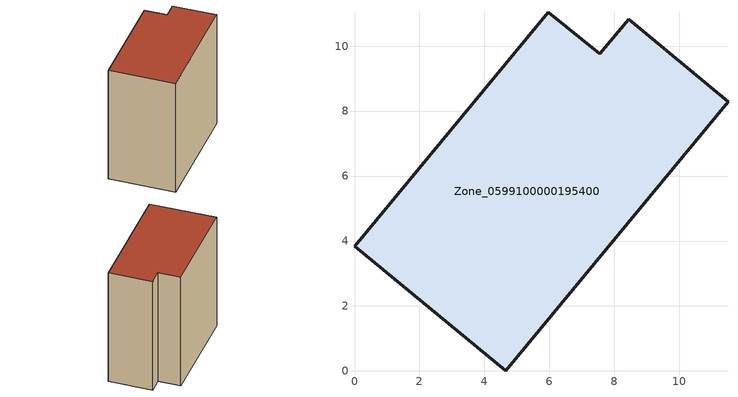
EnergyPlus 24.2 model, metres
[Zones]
Zone_0599100000195400
 floor ground (C_G): 0,3.84 5.96,11.05 7.55,9.76 8.44,10.82 11.5,8.29 4.66,0 z0
 wall outside (C_F): 5.96,11.05 0,3.84 4.66,0 11.5,8.29 8.44,10.82 7.55,9.76 5.96,11.05 z0:11.26
 roof outside (C_R): 11.5,8.29 8.44,10.82 7.55,9.76 5.96,11.05 0,3.84 4.66,0 z11.26
[BUILDING]
Pand.0599100000195400: North Axis=0; Terrain=City; Loads Convergence Tolerance Value=0.04; Temperature Convergence Tolerance Value=0.4; Solar Distribution=FullExterior; Maximum Number of Warmup Days=25; Minimum Number of Warmup Days=1
[Site:Location]
Rotterdam.The.Hague.AP_ZH_NLD Design_Conditions: Latitude=51.96; Longitude=4.45; Time Zone=1; Elevation=-4.5
[SITE:GROUNDTEMPERATURE:BUILDINGSURFACE]
18, 18, 18, 18, 18, 18, 18, 18, 18, 18, 18, 18
[MATERIAL] Thermal Absorptance=0.9; Solar Absorptance=0.7; Visible Absorptance=0.7
Name | Roughness | Thickness | Conductivity | Density | Specific Heat
G.TI.1946 | MediumSmooth | 0.15 | 1 | 540 | 1210
F.TI.1946 | Rough | 0.3 | 0.857143 | 1920 | 840
R.TI.1946 | MediumRough | 0.2 | 0.1 | 1500 | 1000
[CONSTRUCTION]
C_G: G.TI.1946
C_F: F.TI.1946
C_R: R.TI.1946
[ZONE]
Zone_0599100000195400: Type=1; Multiplier=1; Ceiling Height=Autocalculate; Volume=Autocalculate; Floor Area=autocalculate; Part of Total Floor Area=Yes
[ZONEINFILTRATION:DESIGNFLOWRATE]
Infil_Zone_0599100000195400: Zone or ZoneList or Space or SpaceList=Zone_0599100000195400; Schedule=AlwaysOn; Design Flow Rate Calculation Method=Flow/Area; Flow Rate per Floor Area=0.003; Constant Term Coefficient=1; Temperature Term Coefficient=0; Velocity Term Coefficient=0; Velocity Squared Term Coefficient=0
[HVACTEMPLATE:ZONE:IDEALLOADSAIRSYSTEM]
Zone_0599100000195400: Maximum Heating Supply Air Temperature=50; Minimum Cooling Supply Air Temperature=13; Maximum Heating Supply Air Humidity Ratio=0.0156; Minimum Cooling Supply Air Humidity Ratio=0.0077; Heating Limit=NoLimit; Cooling Limit=NoLimit; Dehumidification Control Type=ConstantSensibleHeatRatio; Cooling Sensible Heat Ratio=0.7; Dehumidification Setpoint=60; Humidification Control Type=None; Humidification Setpoint=30; Outdoor Air Method=None; Outdoor Air Flow Rate per Person=0.00944; Outdoor Air Flow Rate per Zone Floor Area=0; Outdoor Air Flow Rate per Zone=0; Demand Controlled Ventilation Type=None; Outdoor Air Economizer Type=NoEconomizer; Heat Recovery Type=None; Sensible Heat Recovery Effectiveness=0.7; Latent Heat Recovery Effectiveness=0.65
[ZONECONTROL:THERMOSTAT]
ThermostatControl_Zone_0599100000195400: Zone or ZoneList=Zone_0599100000195400; Control Type Schedule=DualSetpointControlType; Control 1=Thermostat_Zone_0599100000195400; Temperature Difference Between Cutout And Setpoint=0
[THERMOSTATSETPOINT:DUALSETPOINT]
Thermostat_Zone_0599100000195400: Heating Setpoint Temperature Schedule=HeatingSetpoint_Zone_0599100000195400; Cooling Setpoint Temperature Schedule=CoolingSetpoint_Zone_0599100000195400
[SCHEDULE:COMPACT]
HeatingSetpoint_Zone_0599100000195400: Through: 12/31, For: AllDays, Until: 24:00, 21
CoolingSetpoint_Zone_0599100000195400: Through: 12/31, For: AllDays, Until: 24:00, 24
DualSetpointControlType: Through: 12/31, For: AllDays, Until: 24:00, 4
AlwaysOn: Through: 12/31, For: AllDays, Until: 24:00, 1
